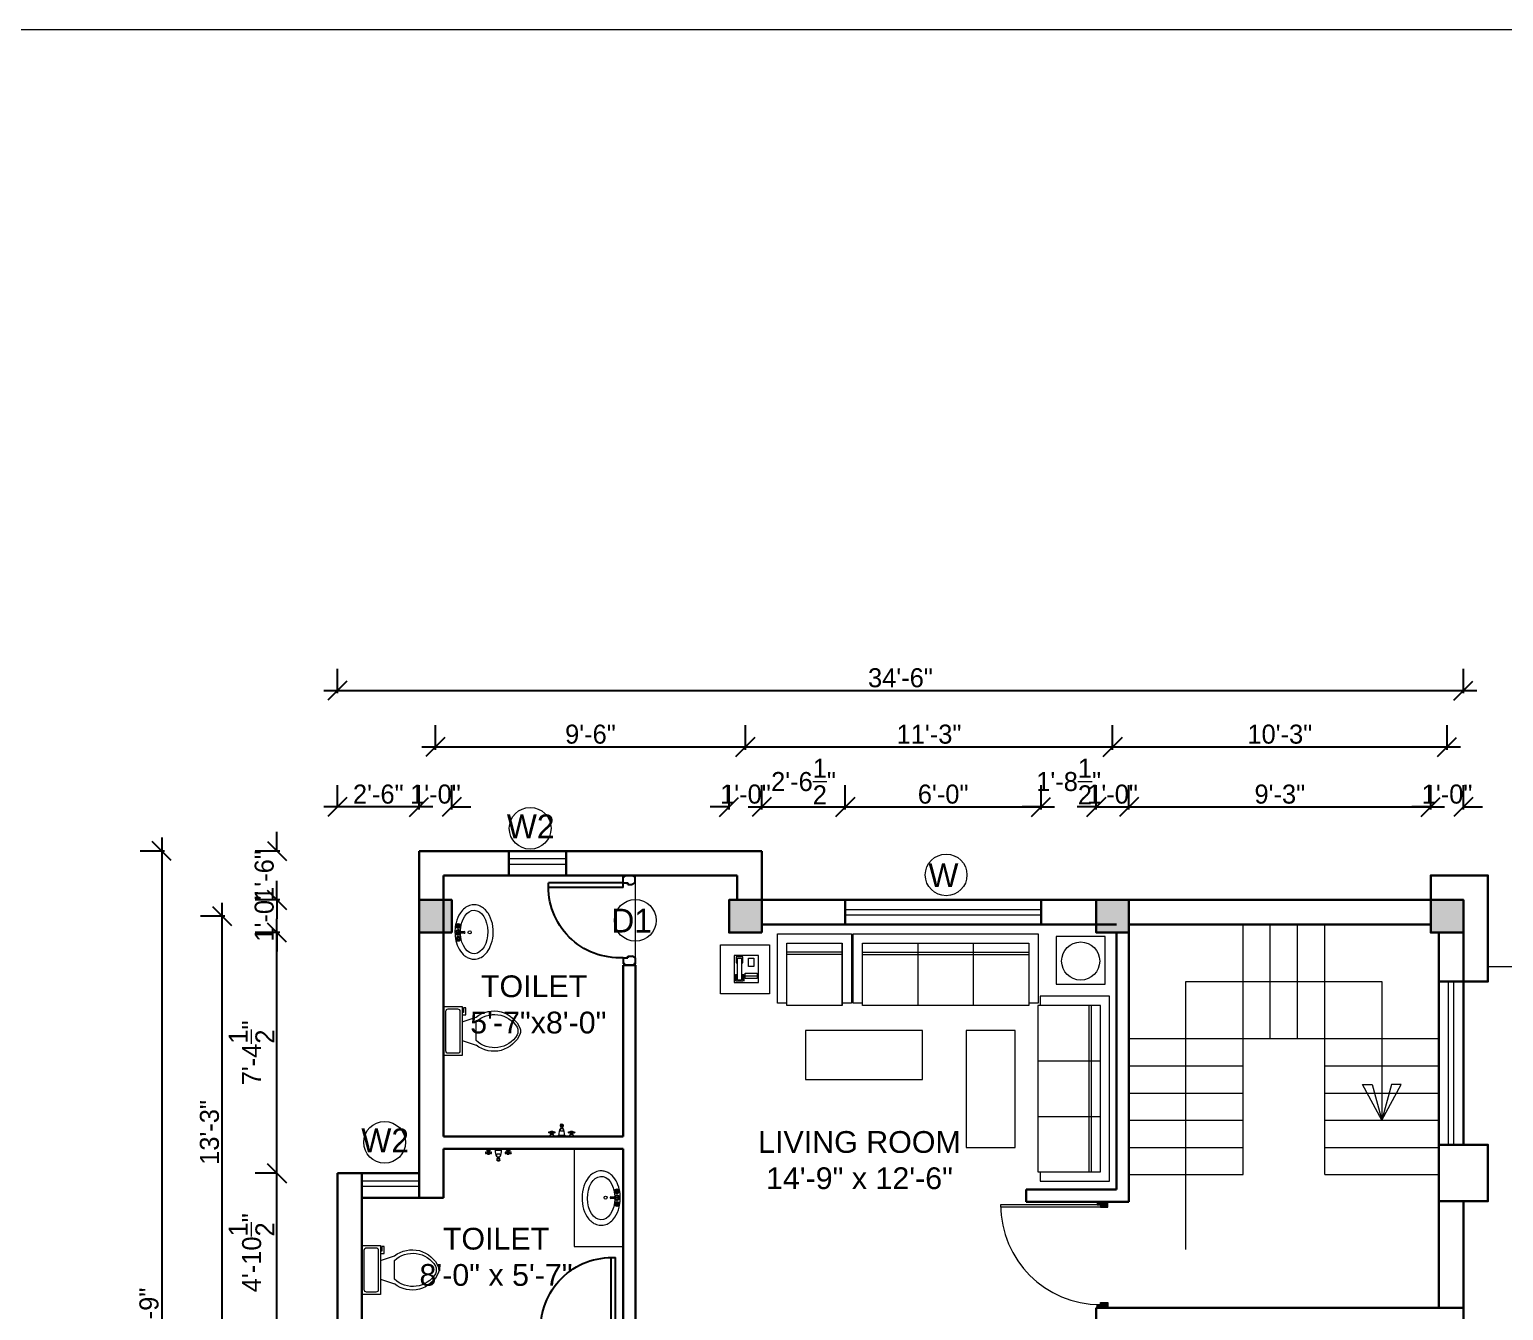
# Model space of a CAD drawing. Header units: inches. Extents: x 28835 to 36795, y -18828 to -9750.
# Drawn here: x 30570 to 31112, y -10222 to -9750 of the extents above; entities that cross this region are included whole.
import ezdxf

# ---------------------------------------------------------------- set-up
doc = ezdxf.new("R2010")
doc.units = ezdxf.units.IN
doc.header["$LTSCALE"] = 12
doc.header["$MEASUREMENT"] = 0
for name, color, linetype, lineweight in [('05. Dimension', 213, 'Continuous', 9), ('colum', 250, 'Continuous', 30), ('dimention', 5, 'Continuous', 9), ('ele final', 145, 'Continuous', 20), ('Elevation', 114, 'Continuous', 20), ('F-FURNITURE', 32, 'Continuous', 13), ('FIXTURES', 23, 'Continuous', 9), ('Ha2', 31, 'Continuous', 0), ('N_DOOR', 32, 'Continuous', 13), ('STAIRCASE', 6, 'Continuous', 9), ('Text', 7, 'Continuous', 5), ('Wall', 1, 'Continuous', 30), ('WIN', 140, 'Continuous', 15)]:
    doc.layers.add(name, color=color, linetype=linetype, lineweight=lineweight)
doc.layers.add('06. Text', color=114, linetype='Continuous')
doc.layers.add('door', color=8, linetype='Continuous')
doc.styles.add('Bijay', font='', dxfattribs={"height": 8})
doc.styles.add('KBS', font='GOTHIC.TTF')
doc.styles.add('Times', font='GOTHIC.TTF')
doc.styles.get('Bijay').set_extended_font_data('Serifa BT')
doc.dimstyles.new('D75', dxfattribs={"dimtxt": 7, "dimasz": 7, "dimexe": 8, "dimexo": 24, "dimgap": 1, "dimtad": 1, "dimdec": 1, "dimzin": 3, "dimdsep": 46, "dimlunit": 4, "dimtxsty": 'Times', "dimblk": 'OBLIQUE', "dimcen": 0, "dimdle": 5, "dimaunit": 1, "dimadec": 3, "dimazin": 0, "dimtfac": 1, "dimtdec": 1, "dimtix": 1, "dimtofl": 0, "dimtmove": 1, "dimatfit": 0, "dimldrblk": 'OBLIQUE', "dimfxl": 1, "dimfxlon": 1, "dimtolj": 1, "dimtzin": 0, "dimarcsym": 0})

# ---------------------------------------------------------------- blocks, each defined once
blk = doc.blocks.new('D1000')
at = {"linetype": 'Continuous'}
for points in [[(30, 50), (30, 20), (50, 20), (50, -50), (0, -50), (0, 50)], [(970, 50), (970, 20), (950, 20), (950, -50), (1000, -50), (1000, 50)]]:
    blk.add_hatch(color=256, dxfattribs=at).paths.add_polyline_path(points)
at = {"color": 0, "linetype": 'Continuous'}
for p, q in [((950, 20), (950, 960)), ((970, 50), (970, 960))]:
    blk.add_line(p, q, dxfattribs=at)
at = {"linetype": 'Continuous'}
for points in [[(30, 50), (30, 20), (50, 20), (50, -50), (0, -50), (0, 50)], [(970, 50), (970, 20), (950, 20), (950, -50), (1000, -50), (1000, 50)]]:
    blk.add_lwpolyline(points, close=True, dxfattribs=at)
blk.add_arc((970, 20), 940, 90, 180, dxfattribs=at)
blk = doc.blocks.new('door2.5')
at = {"layer": 'door'}
for p, q in [((0, 6), (0, 3)), ((0.5, 6), (0, 6)), ((0.5, 6), (0.5, 6.5)), ((2.5, 6.5), (0.5, 6.5)), ((2.5, 6.5), (2.5, 5)), ((4, 6.5), (2.5, 6.5)), ((2.5, 5), (3, 5)), ((3, 5), (2.5, 5)), ((3, 5), (3, 3.5)), ((27.5, 5), (27, 5)), ((27, 5), (27, 3.5)), ((27, 5), (27.5, 5)), ((27.5, 6.5), (27.5, 5)), ((27.5, 6.5), (29.5, 6.5)), ((29.5, 6), (29.5, 6.5)), ((29.5, 6), (30, 6)), ((30, 6), (30, 3)), ((0.5, 3), (0, 3)), ((0.5, 2.5), (0.5, 3)), ((2.5, 2.5), (0.5, 2.5)), ((2.5, 2.5), (3, 3.5)), ((27.5, 2.5), (27, 3.5)), ((27.5, 2.5), (29.5, 2.5)), ((29.5, 3), (30, 3)), ((29.5, 2.5), (29.5, 3))]:
    blk.add_line(p, q, dxfattribs=at)
for points in [[(2.5, 6.5), (2.5, 31.51)], [(4, 6.5), (4, 31.54)]]:
    blk.add_lwpolyline(points, dxfattribs=at)
blk.add_arc((3.79, 7.79), 23.75, 356.8785, 93.1057, dxfattribs=at)
blk = doc.blocks.new('Toilet - top')
for p, q in [((9.5, -6), (9.5, -2)), ((-10, -8.5), (-8, -8.5)), ((-10, -9.5), (-10, -8.5)), ((-7, -9.5), (-10, -9.5)), ((-8, -8.5), (-8, -8)), ((-7, -8), (-7, -9.5)), ((-4, -8), (-6, -14)), ((4, -8), (6, -14)), ((4, -14), (-4, -14))]:
    blk.add_line(p, q)
blk.add_lwpolyline([(10.5, -8), (10.5, 0), (-10.5, 0), (-10.5, -8)], close=True)
for points in [[(-9.5, -2), (-9.5, -6)], [(8.5, -1), (-8.5, -1)], [(-8.5, -7), (8.5, -7)]]:
    blk.add_lwpolyline(points)
for centre, radius, start, end in [((-8.62, -1.88), 0.884, 81.8699, 188.1301), ((-8.62, -6.12), 0.884, 171.8699, 278.1301), ((8.62, -1.88), 0.884, 351.8699, 98.1301), ((8.62, -6.12), 0.884, 261.8699, 8.1301), ((3.52, -21.58), 12.17, 141.46911, 247.97143), ((4.2, -21.82), 11.33, 136.36773, 238.94682), ((-3.52, -21.58), 12.17, 292.02843, 38.53071), ((-4.2, -21.82), 11.33, 301.05301, 43.63209), ((0, -27.88), 4, 245.73182, 294.26817), ((0, -29), 4, 254.86053, 285.13947)]:
    blk.add_arc(centre, radius, start, end)
blk = doc.blocks.new('BASIN')
at = {"layer": 'FIXTURES'}
for p, q in [((78065.66, 8819.14), (78065.49, 8819.14)), ((78065.66, 8818.98), (78065.49, 8818.98)), ((78065.89, 8819.37), (78065.89, 8819.55)), ((78066.05, 8819.37), (78066.05, 8819.55)), ((78066.28, 8819.14), (78066.46, 8819.14)), ((78066.28, 8818.98), (78066.46, 8818.98)), ((78068, 8819.62), (78068, 8821.27)), ((78068.64, 8821.27), (78068.64, 8819.62)), ((78070.36, 8819.14), (78070.18, 8819.14)), ((78070.36, 8818.98), (78070.18, 8818.98)), ((78070.59, 8819.37), (78070.59, 8819.55)), ((78070.75, 8819.37), (78070.75, 8819.55)), ((78070.98, 8819.14), (78071.16, 8819.14)), ((78070.98, 8818.98), (78071.16, 8818.98)), ((78065.9, 8818.75), (78065.9, 8818.57)), ((78066.05, 8818.75), (78066.05, 8818.57)), ((78070.59, 8818.75), (78070.59, 8818.57)), ((78070.76, 8818.75), (78070.76, 8818.57))]:
    blk.add_line(p, q, dxfattribs=at)
for centre, radius in [((78065.97, 8819.06), 0.891), ((78065.32, 8819.06), 0.181), ((78065.97, 8819.06), 0.324), ((78065.97, 8819.71), 0.181), ((78066.62, 8819.06), 0.181), ((78068.32, 8823.26), 0.561), ((78068.32, 8819.06), 0.324), ((78070.67, 8819.06), 0.891), ((78070.02, 8819.06), 0.181), ((78070.67, 8819.06), 0.324), ((78070.67, 8819.71), 0.181), ((78071.32, 8819.06), 0.181), ((78065.98, 8818.41), 0.181), ((78070.68, 8818.41), 0.181)]:
    blk.add_circle(centre, radius, dxfattribs=at)
for centre, radius, start, end in [((78065.97, 8819.06), 0.648, 105.2407, 164.2093), ((78065.97, 8819.06), 0.648, 16.4413, 74.0789), ((78068.32, 8819.06), 0.972, 109.6397, 70.3486), ((78068.32, 8819.06), 0.648, 120.2446, 59.6569), ((78068.32, 8821.27), 0.324, 0, 180), ((78070.67, 8819.06), 0.648, 105.9211, 163.5587), ((78070.67, 8819.06), 0.648, 15.7907, 74.7593), ((78065.97, 8819.06), 0.648, 196.2342, 253.9047), ((78065.97, 8819.06), 0.648, 286.12, 344.0884), ((78070.67, 8819.06), 0.648, 195.9116, 253.88), ((78070.67, 8819.06), 0.648, 286.0953, 343.7658)]:
    blk.add_arc(centre, radius, start, end, dxfattribs=at)
at = {"layer": 'FIXTURES', "extrusion": (0, 0, -1)}
blk.add_ellipse((78068.16, 8824.86), major_axis=(8, 0), ratio=0.629906, start_param=1.624049, end_param=7.762372, dxfattribs=at)
at = {"layer": 'FIXTURES'}
blk.add_open_spline([(78078.16, 8824.86), (78078.16, 8824.37), (78078.09, 8823.87), (78077.81, 8822.92), (78077.61, 8822.47), (78077.1, 8821.62), (78076.79, 8821.23), (78075.71, 8820.11), (78074.81, 8819.49), (78072.79, 8818.54), (78071.68, 8818.21), (78068.63, 8817.71), (78066.63, 8817.77), (78063.45, 8818.55), (78062.19, 8819.08), (78060.45, 8820.28), (78059.86, 8820.82), (78058.97, 8821.97), (78058.65, 8822.55), (78058.23, 8823.81), (78058.13, 8824.48), (78058.2, 8825.8), (78058.37, 8826.46), (78058.91, 8827.66), (78059.28, 8828.22), (78060.18, 8829.2), (78060.69, 8829.63), (78062.38, 8830.75), (78063.69, 8831.27), (78066.49, 8831.88), (78067.98, 8831.98), (78070.88, 8831.72), (78072.29, 8831.38), (78074.54, 8830.39), (78075.44, 8829.82), (78076.7, 8828.63), (78077.15, 8828.07), (78077.83, 8826.81), (78078.05, 8826.12), (78078.15, 8825.23), (78078.16, 8825.05), (78078.16, 8824.86)], degree=3, knots=[0, 0, 0, 0, 0.181364, 0.181364, 0.362729, 0.362729, 0.544093, 0.544093, 0.928824, 0.928824, 1.313556, 1.313556, 1.94034, 1.94034, 2.400556, 2.400556, 2.689721, 2.689721, 2.932428, 2.932428, 3.175135, 3.175135, 3.417842, 3.417842, 3.66055, 3.66055, 3.903257, 3.903257, 4.376682, 4.376682, 4.850108, 4.850108, 5.323534, 5.323534, 5.693577, 5.693577, 5.95511, 5.95511, 6.216644, 6.216644, 6.283185, 6.283185, 6.283185, 6.283185], dxfattribs=at)
blk = doc.blocks.new('Faucet - Bathroom front')
for p, q in [((-5, 0), (-2.25, 0)), ((-4.5087, 0.25), (-2.7408, 0.25)), ((-4, 1.625), (-4.25, 1.625)), ((-4, 1.375), (-4.25, 1.375)), ((-3.1442, 0.75), (-4.0979, 0.75)), ((-3.25, 1.625), (-3, 1.625)), ((-3.25, 1.375), (-3, 1.375)), ((-1.5, 0), (1.5, 0)), ((-1, 0.5), (1, 0.5)), ((-0.5, 4.25), (0.5, 4.25)), ((0.5, 3.75), (-0.5, 3.75)), ((-0.5, 3), (0.5, 3)), ((0.5, 2), (-0.5, 2)), ((-0.25, 3), (-0.25, 3.5)), ((0.25, 3.5), (0.25, 3)), ((2.25, 0), (5, 0)), ((2.7413, 0.25), (4.5092, 0.25)), ((3.25, 1.625), (3, 1.625)), ((3.25, 1.375), (3, 1.375)), ((4.1058, 0.75), (3.1521, 0.75)), ((4, 1.625), (4.25, 1.625)), ((4, 1.375), (4.25, 1.375))]:
    blk.add_line(p, q)
for points in [[(-4, 1), (-4, 2), (-3.25, 2), (-3.25, 1)], [(3.25, 1), (3.25, 2), (4, 2), (4, 1)]]:
    blk.add_lwpolyline(points, close=True)
for points in [[(-0.5, 3.75), (-0.5, 4.25)], [(-0.25, 4.5), (0.25, 4.5)], [(0.25, 3.5), (-0.25, 3.5)], [(0.5, 4.25), (0.5, 3.75)]]:
    blk.add_lwpolyline(points)
for centre in [(-4.5, 1.5), (-3.625, 1.5), (-2.75, 1.5), (2.75, 1.5), (3.625, 1.5), (4.5, 1.5)]:
    blk.add_circle(centre, 0.2795)
for centre, radius, start, end in [((-5.375, 1.375), 1.4252, 285.2551, 344.7449), ((-1.875, 1.375), 1.4252, 195.2551, 254.7449), ((-0.7962, -0.2038), 0.7327, 106.1502, 163.8498), ((3, 1), 4.0311, 150.2551, 187.125), ((0.6413, 2.5), 1.246, 156.3417, 203.6583), ((-0.2575, 4.2575), 0.2426, 88.22243, 181.7776), ((-0.2575, 3.7425), 0.2426, 178.2224, 271.7776), ((0.2575, 4.2575), 0.2426, 358.2224, 91.77757), ((0.2575, 3.7425), 0.2426, 268.2224, 1.777565), ((-3, 1), 4.0311, 352.875, 29.74488), ((-0.6413, 2.5), 1.246, 336.3417, 23.65835), ((0.7962, -0.2038), 0.7327, 16.1502, 73.84979), ((1.875, 1.375), 1.4252, 285.2551, 344.7449), ((5.375, 1.375), 1.4252, 195.2551, 254.7449)]:
    blk.add_arc(centre, radius, start, end)
blk = doc.blocks.new('I_FURN_SOFA_LONG_P')
at = {"color": 0, "linetype": 'ByBlock'}
for p, q in [((40, 0), (-40, 0)), ((-40, 0), (-40, -30)), ((-36, -4), (-36, -31)), ((36, -4), (-36, -4)), ((-12, -31), (-12, -4)), ((12, -31), (12, -4)), ((36, -31), (36, -4)), ((40, -30), (40, 0)), ((-36, -8), (36, -8)), ((-36, -9), (36, -9)), ((-40, -30), (-36, -30)), ((-36, -31), (36, -31)), ((36, -30), (40, -30))]:
    blk.add_line(p, q, dxfattribs=at)
blk = doc.blocks.new('A$C6D314110')
at = {"color": 0, "linetype": 'ByBlock'}
for p, q in [((-23.8, 0.85), (-23.8, 26.35)), ((-23.8, 26.35), (3.4, 26.35)), ((-20.4, 22.95), (0, 22.95)), ((-20.4, 0), (-20.4, 22.95)), ((0, 0), (0, 22.95)), ((0, 22.95), (0, 0)), ((3.4, 26.35), (3.4, 0.85)), ((0, 19.55), (-20.4, 19.55)), ((0, 18.7), (-20.4, 18.7)), ((-20.4, 0.85), (-23.8, 0.85)), ((0, 0), (-20.4, 0)), ((3.4, 0.85), (0, 0.85))]:
    blk.add_line(p, q, dxfattribs=at)
blk = doc.blocks.new('t1')
at = {"layer": 'F-FURNITURE', "ltscale": 0.3}
for p, q in [((167725.04, -53224.27), (167734.04, -53224.27)), ((167725.04, -53234.27), (167725.04, -53224.27)), ((167728.79, -53225.27), (167726.79, -53225.27)), ((167726.79, -53225.27), (167726.79, -53228.27)), ((167728.79, -53228.27), (167728.79, -53225.27)), ((167730.79, -53224.77), (167733.29, -53224.77)), ((167730.79, -53227.02), (167730.79, -53224.77)), ((167731.29, -53227.02), (167730.79, -53227.02)), ((167732.79, -53225.27), (167731.29, -53225.27)), ((167731.29, -53225.27), (167731.29, -53233.27)), ((167732.79, -53233.27), (167732.79, -53225.27)), ((167733.29, -53227.02), (167732.79, -53227.02)), ((167733.29, -53224.77), (167733.29, -53227.02)), ((167734.04, -53224.27), (167734.04, -53234.27)), ((167730.04, -53230.77), (167725.54, -53230.77)), ((167725.54, -53230.77), (167725.54, -53232.77)), ((167730.04, -53231.77), (167725.54, -53231.77)), ((167725.54, -53232.77), (167730.04, -53232.77)), ((167726.79, -53228.27), (167728.79, -53228.27)), ((167730.04, -53232.77), (167730.04, -53230.77)), ((167730.54, -53231.27), (167730.54, -53233.77)), ((167731.29, -53231.27), (167730.54, -53231.27)), ((167730.79, -53231.52), (167730.79, -53233.77)), ((167731.29, -53231.52), (167730.79, -53231.52)), ((167732.79, -53233.27), (167731.29, -53233.27)), ((167733.54, -53231.27), (167732.79, -53231.27)), ((167733.29, -53231.52), (167732.79, -53231.52)), ((167733.29, -53233.77), (167733.29, -53231.52)), ((167733.54, -53233.77), (167733.54, -53231.27)), ((167734.04, -53234.27), (167725.04, -53234.27)), ((167730.79, -53233.77), (167733.29, -53233.77))]:
    blk.add_line(p, q, dxfattribs=at)
blk.add_lwpolyline([(167739.01, -53220.34), (167721.01, -53220.34), (167721.01, -53238.34), (167739.01, -53238.34)], close=True, dxfattribs=at)
blk = doc.blocks.new('_Oblique')
at = {"color": 0, "linetype": 'ByBlock', "lineweight": -2}
blk.add_line((-0.5, -0.5), (0.5, 0.5), dxfattribs=at)
blk = doc.blocks.new('*D172')
at = {"layer": 'Defpoints', "color": 0, "ltscale": 12, "transparency": 16777216}
for p in [(30725.36, -10036.38), (30713.36, -10070.6), (30725.36, -10070.6)]:
    blk.add_point(p, dxfattribs=at)
at = {"layer": 'dimention', "color": 0, "lineweight": -2, "ltscale": 12, "transparency": 16777216}
for p, q in [((30713.36, -10037.38), (30713.36, -10028.38)), ((30725.36, -10037.38), (30725.36, -10028.38)), ((30713.36, -10036.38), (30706.36, -10036.38)), ((30725.36, -10036.38), (30732.36, -10036.38))]:
    blk.add_line(p, q, dxfattribs=at)
at = {"layer": 'dimention', "color": 0, "lineweight": -2, "ltscale": 12, "transparency": 16777216, "xscale": 7, "yscale": 7, "zscale": 7}
blk.add_blockref('_Oblique', (30713.36, -10036.38), dxfattribs=at)
at = {"layer": 'dimention', "color": 0, "lineweight": -2, "ltscale": 12, "transparency": 16777216, "xscale": 7, "yscale": 7, "zscale": 7, "rotation": 180}
blk.add_blockref('_Oblique', (30725.36, -10036.38), dxfattribs=at)
at = {"layer": 'dimention', "color": 0, "ltscale": 12, "transparency": 16777216, "insert": (30719.36, -10031.71), "char_height": 7, "attachment_point": 5, "style": 'Times'}
blk.add_mtext('\\A1;1\'-0"', dxfattribs=at)
blk = doc.blocks.new('*D173')
at = {"layer": 'Defpoints', "color": 0, "ltscale": 12, "transparency": 16777216}
for p in [(30839.36, -10036.38), (30827.36, -10070.6), (30839.36, -10070.6)]:
    blk.add_point(p, dxfattribs=at)
at = {"layer": 'dimention', "color": 0, "lineweight": -2, "ltscale": 12, "transparency": 16777216}
for p, q in [((30827.36, -10037.38), (30827.36, -10028.38)), ((30839.36, -10037.38), (30839.36, -10028.38)), ((30827.36, -10036.38), (30820.36, -10036.38)), ((30839.36, -10036.38), (30846.36, -10036.38))]:
    blk.add_line(p, q, dxfattribs=at)
at = {"layer": 'dimention', "color": 0, "lineweight": -2, "ltscale": 12, "transparency": 16777216, "xscale": 7, "yscale": 7, "zscale": 7}
blk.add_blockref('_Oblique', (30827.36, -10036.38), dxfattribs=at)
at = {"layer": 'dimention', "color": 0, "lineweight": -2, "ltscale": 12, "transparency": 16777216, "xscale": 7, "yscale": 7, "zscale": 7, "rotation": 180}
blk.add_blockref('_Oblique', (30839.36, -10036.38), dxfattribs=at)
at = {"layer": 'dimention', "color": 0, "ltscale": 12, "transparency": 16777216, "insert": (30833.36, -10031.71), "char_height": 7, "attachment_point": 5, "style": 'Times'}
blk.add_mtext('\\A1;1\'-0"', dxfattribs=at)
blk = doc.blocks.new('*D174')
at = {"layer": 'Defpoints', "color": 0, "ltscale": 12, "transparency": 16777216}
for p in [(30870.06, -10036.38), (30839.36, -10070.6), (30870.06, -10070.6)]:
    blk.add_point(p, dxfattribs=at)
at = {"layer": 'dimention', "color": 0, "lineweight": -2, "ltscale": 12, "transparency": 16777216}
for p, q in [((30839.36, -10037.38), (30839.36, -10028.38)), ((30870.06, -10037.38), (30870.06, -10028.38)), ((30834.36, -10036.38), (30875.06, -10036.38))]:
    blk.add_line(p, q, dxfattribs=at)
at = {"layer": 'dimention', "color": 0, "lineweight": -2, "ltscale": 12, "transparency": 16777216, "xscale": 7, "yscale": 7, "zscale": 7, "rotation": 180}
blk.add_blockref('_Oblique', (30839.36, -10036.38), dxfattribs=at)
at = {"layer": 'dimention', "color": 0, "lineweight": -2, "ltscale": 12, "transparency": 16777216, "xscale": 7, "yscale": 7, "zscale": 7}
blk.add_blockref('_Oblique', (30870.06, -10036.38), dxfattribs=at)
at = {"layer": 'dimention', "color": 0, "ltscale": 12, "transparency": 16777216, "insert": (30854.71, -10027.04), "char_height": 7, "attachment_point": 5, "style": 'Times'}
blk.add_mtext('\\A1;2\'-6{\\H1x;\\S1/2;}"', dxfattribs=at)
blk = doc.blocks.new('*D175')
at = {"layer": 'Defpoints', "color": 0, "ltscale": 12, "transparency": 16777216}
for p in [(30942.06, -10036.38), (30870.06, -10070.6), (30942.06, -10070.6)]:
    blk.add_point(p, dxfattribs=at)
at = {"layer": 'dimention', "color": 0, "lineweight": -2, "ltscale": 12, "transparency": 16777216}
for p, q in [((30870.06, -10037.38), (30870.06, -10028.38)), ((30942.06, -10037.38), (30942.06, -10028.38)), ((30865.06, -10036.38), (30947.06, -10036.38))]:
    blk.add_line(p, q, dxfattribs=at)
at = {"layer": 'dimention', "color": 0, "lineweight": -2, "ltscale": 12, "transparency": 16777216, "xscale": 7, "yscale": 7, "zscale": 7, "rotation": 180}
blk.add_blockref('_Oblique', (30870.06, -10036.38), dxfattribs=at)
at = {"layer": 'dimention', "color": 0, "lineweight": -2, "ltscale": 12, "transparency": 16777216, "xscale": 7, "yscale": 7, "zscale": 7}
blk.add_blockref('_Oblique', (30942.06, -10036.38), dxfattribs=at)
at = {"layer": 'dimention', "color": 0, "ltscale": 12, "transparency": 16777216, "insert": (30906.06, -10031.71), "char_height": 7, "attachment_point": 5, "style": 'Times'}
blk.add_mtext('\\A1;6\'-0"', dxfattribs=at)
blk = doc.blocks.new('*D176')
at = {"layer": 'Defpoints', "color": 0, "ltscale": 12, "transparency": 16777216}
for p in [(30962.36, -10036.38), (30942.06, -10070.6), (30962.36, -10070.6)]:
    blk.add_point(p, dxfattribs=at)
at = {"layer": 'dimention', "color": 0, "lineweight": -2, "ltscale": 12, "transparency": 16777216}
for p, q in [((30942.06, -10037.38), (30942.06, -10028.38)), ((30962.36, -10037.38), (30962.36, -10028.38)), ((30942.06, -10036.38), (30935.06, -10036.38)), ((30962.36, -10036.38), (30969.36, -10036.38))]:
    blk.add_line(p, q, dxfattribs=at)
at = {"layer": 'dimention', "color": 0, "lineweight": -2, "ltscale": 12, "transparency": 16777216, "xscale": 7, "yscale": 7, "zscale": 7}
blk.add_blockref('_Oblique', (30942.06, -10036.38), dxfattribs=at)
at = {"layer": 'dimention', "color": 0, "lineweight": -2, "ltscale": 12, "transparency": 16777216, "xscale": 7, "yscale": 7, "zscale": 7, "rotation": 180}
blk.add_blockref('_Oblique', (30962.36, -10036.38), dxfattribs=at)
at = {"layer": 'dimention', "color": 0, "ltscale": 12, "transparency": 16777216, "insert": (30952.21, -10027.04), "char_height": 7, "attachment_point": 5, "style": 'Times'}
blk.add_mtext('\\A1;1\'-8{\\H1x;\\S1/2;}"', dxfattribs=at)
blk = doc.blocks.new('*D169')
at = {"layer": 'Defpoints', "color": 0, "ltscale": 12, "transparency": 16777216}
for p in [(30974.36, -10036.38), (30962.36, -10070.6), (30974.36, -10066.66)]:
    blk.add_point(p, dxfattribs=at)
at = {"layer": 'dimention', "color": 0, "lineweight": -2, "ltscale": 12, "transparency": 16777216}
for p, q in [((30962.36, -10037.38), (30962.36, -10028.38)), ((30974.36, -10037.38), (30974.36, -10028.38)), ((30962.36, -10036.38), (30955.36, -10036.38)), ((30974.36, -10036.38), (30981.36, -10036.38))]:
    blk.add_line(p, q, dxfattribs=at)
at = {"layer": 'dimention', "color": 0, "lineweight": -2, "ltscale": 12, "transparency": 16777216, "xscale": 7, "yscale": 7, "zscale": 7}
blk.add_blockref('_Oblique', (30962.36, -10036.38), dxfattribs=at)
at = {"layer": 'dimention', "color": 0, "lineweight": -2, "ltscale": 12, "transparency": 16777216, "xscale": 7, "yscale": 7, "zscale": 7, "rotation": 180}
blk.add_blockref('_Oblique', (30974.36, -10036.38), dxfattribs=at)
at = {"layer": 'dimention', "color": 0, "ltscale": 12, "transparency": 16777216, "insert": (30968.36, -10031.71), "char_height": 7, "attachment_point": 5, "style": 'Times'}
blk.add_mtext('\\A1;1\'-0"', dxfattribs=at)
blk = doc.blocks.new('*D170')
at = {"layer": 'Defpoints', "color": 0, "ltscale": 12, "transparency": 16777216}
for p in [(31085.36, -10036.38), (30974.36, -10070.6), (31085.36, -10070.6)]:
    blk.add_point(p, dxfattribs=at)
at = {"layer": 'dimention', "color": 0, "lineweight": -2, "ltscale": 12, "transparency": 16777216}
for p, q in [((30974.36, -10037.38), (30974.36, -10028.38)), ((31085.36, -10037.38), (31085.36, -10028.38)), ((30969.36, -10036.38), (31090.36, -10036.38))]:
    blk.add_line(p, q, dxfattribs=at)
at = {"layer": 'dimention', "color": 0, "lineweight": -2, "ltscale": 12, "transparency": 16777216, "xscale": 7, "yscale": 7, "zscale": 7, "rotation": 180}
blk.add_blockref('_Oblique', (30974.36, -10036.38), dxfattribs=at)
at = {"layer": 'dimention', "color": 0, "lineweight": -2, "ltscale": 12, "transparency": 16777216, "xscale": 7, "yscale": 7, "zscale": 7}
blk.add_blockref('_Oblique', (31085.36, -10036.38), dxfattribs=at)
at = {"layer": 'dimention', "color": 0, "ltscale": 12, "transparency": 16777216, "insert": (31029.86, -10031.71), "char_height": 7, "attachment_point": 5, "style": 'Times'}
blk.add_mtext('\\A1;9\'-3"', dxfattribs=at)
blk = doc.blocks.new('*D171')
at = {"layer": 'Defpoints', "color": 0, "ltscale": 12, "transparency": 16777216}
for p in [(31097.36, -10036.38), (31085.36, -10070.6), (31097.36, -10070.6)]:
    blk.add_point(p, dxfattribs=at)
at = {"layer": 'dimention', "color": 0, "lineweight": -2, "ltscale": 12, "transparency": 16777216}
for p, q in [((31085.36, -10037.38), (31085.36, -10028.38)), ((31097.36, -10037.38), (31097.36, -10028.38)), ((31085.36, -10036.38), (31078.36, -10036.38)), ((31097.36, -10036.38), (31104.36, -10036.38))]:
    blk.add_line(p, q, dxfattribs=at)
at = {"layer": 'dimention', "color": 0, "lineweight": -2, "ltscale": 12, "transparency": 16777216, "xscale": 7, "yscale": 7, "zscale": 7}
blk.add_blockref('_Oblique', (31085.36, -10036.38), dxfattribs=at)
at = {"layer": 'dimention', "color": 0, "lineweight": -2, "ltscale": 12, "transparency": 16777216, "xscale": 7, "yscale": 7, "zscale": 7, "rotation": 180}
blk.add_blockref('_Oblique', (31097.36, -10036.38), dxfattribs=at)
at = {"layer": 'dimention', "color": 0, "ltscale": 12, "transparency": 16777216, "insert": (31091.36, -10031.71), "char_height": 7, "attachment_point": 5, "style": 'Times'}
blk.add_mtext('\\A1;1\'-0"', dxfattribs=at)
blk = doc.blocks.new('*D177')
at = {"layer": 'Defpoints', "color": 0, "ltscale": 12, "transparency": 16777216}
for p in [(30683.34, -10036.38), (30683.34, -10052.6), (30713.36, -10052.6)]:
    blk.add_point(p, dxfattribs=at)
at = {"layer": 'dimention', "color": 0, "lineweight": -2, "ltscale": 12, "transparency": 16777216}
for p, q in [((30683.34, -10036.38), (30683.34, -10028.38)), ((30713.36, -10036.38), (30713.36, -10028.38)), ((30718.36, -10036.38), (30678.34, -10036.38))]:
    blk.add_line(p, q, dxfattribs=at)
at = {"layer": 'dimention', "color": 0, "lineweight": -2, "ltscale": 12, "transparency": 16777216, "xscale": 7, "yscale": 7, "zscale": 7, "rotation": 180}
blk.add_blockref('_Oblique', (30683.34, -10036.38), dxfattribs=at)
at = {"layer": 'dimention', "color": 0, "lineweight": -2, "ltscale": 12, "transparency": 16777216, "xscale": 7, "yscale": 7, "zscale": 7}
blk.add_blockref('_Oblique', (30713.36, -10036.38), dxfattribs=at)
at = {"layer": 'dimention', "color": 0, "ltscale": 12, "transparency": 16777216, "insert": (30698.35, -10031.71), "char_height": 7, "attachment_point": 5, "style": 'Times'}
blk.add_mtext('\\A1;2\'-6"', dxfattribs=at)
blk = doc.blocks.new('*D178')
at = {"layer": 'Defpoints', "color": 0, "ltscale": 12, "transparency": 16777216}
for p in [(30833.36, -10014.34), (30719.36, -10070.6), (30833.36, -10070.6)]:
    blk.add_point(p, dxfattribs=at)
at = {"layer": 'dimention', "color": 0, "lineweight": -2, "ltscale": 12, "transparency": 16777216}
for p, q in [((30719.36, -10015.34), (30719.36, -10006.34)), ((30833.36, -10015.34), (30833.36, -10006.34)), ((30714.36, -10014.34), (30838.36, -10014.34))]:
    blk.add_line(p, q, dxfattribs=at)
at = {"layer": 'dimention', "color": 0, "lineweight": -2, "ltscale": 12, "transparency": 16777216, "xscale": 7, "yscale": 7, "zscale": 7, "rotation": 180}
blk.add_blockref('_Oblique', (30719.36, -10014.34), dxfattribs=at)
at = {"layer": 'dimention', "color": 0, "lineweight": -2, "ltscale": 12, "transparency": 16777216, "xscale": 7, "yscale": 7, "zscale": 7}
blk.add_blockref('_Oblique', (30833.36, -10014.34), dxfattribs=at)
at = {"layer": 'dimention', "color": 0, "ltscale": 12, "transparency": 16777216, "insert": (30776.36, -10009.66), "char_height": 7, "attachment_point": 5, "style": 'Times'}
blk.add_mtext('\\A1;9\'-6"', dxfattribs=at)
blk = doc.blocks.new('*D179')
at = {"layer": 'Defpoints', "color": 0, "ltscale": 12, "transparency": 16777216}
for p in [(30968.36, -10014.34), (30833.36, -10070.6), (30968.36, -10070.6)]:
    blk.add_point(p, dxfattribs=at)
at = {"layer": 'dimention', "color": 0, "lineweight": -2, "ltscale": 12, "transparency": 16777216}
for p, q in [((30833.36, -10015.34), (30833.36, -10006.34)), ((30968.36, -10015.34), (30968.36, -10006.34)), ((30828.36, -10014.34), (30973.36, -10014.34))]:
    blk.add_line(p, q, dxfattribs=at)
at = {"layer": 'dimention', "color": 0, "lineweight": -2, "ltscale": 12, "transparency": 16777216, "xscale": 7, "yscale": 7, "zscale": 7, "rotation": 180}
blk.add_blockref('_Oblique', (30833.36, -10014.34), dxfattribs=at)
at = {"layer": 'dimention', "color": 0, "lineweight": -2, "ltscale": 12, "transparency": 16777216, "xscale": 7, "yscale": 7, "zscale": 7}
blk.add_blockref('_Oblique', (30968.36, -10014.34), dxfattribs=at)
at = {"layer": 'dimention', "color": 0, "ltscale": 12, "transparency": 16777216, "insert": (30900.86, -10009.66), "char_height": 7, "attachment_point": 5, "style": 'Times'}
blk.add_mtext('\\A1;11\'-3"', dxfattribs=at)
blk = doc.blocks.new('*D180')
at = {"layer": 'Defpoints', "color": 0, "ltscale": 12, "transparency": 16777216}
for p in [(31091.36, -10014.34), (30968.36, -10070.6), (31091.36, -10070.6)]:
    blk.add_point(p, dxfattribs=at)
at = {"layer": 'dimention', "color": 0, "lineweight": -2, "ltscale": 12, "transparency": 16777216}
for p, q in [((30968.36, -10015.34), (30968.36, -10006.34)), ((31091.36, -10015.34), (31091.36, -10006.34)), ((30963.36, -10014.34), (31096.36, -10014.34))]:
    blk.add_line(p, q, dxfattribs=at)
at = {"layer": 'dimention', "color": 0, "lineweight": -2, "ltscale": 12, "transparency": 16777216, "xscale": 7, "yscale": 7, "zscale": 7, "rotation": 180}
blk.add_blockref('_Oblique', (30968.36, -10014.34), dxfattribs=at)
at = {"layer": 'dimention', "color": 0, "lineweight": -2, "ltscale": 12, "transparency": 16777216, "xscale": 7, "yscale": 7, "zscale": 7}
blk.add_blockref('_Oblique', (31091.36, -10014.34), dxfattribs=at)
at = {"layer": 'dimention', "color": 0, "ltscale": 12, "transparency": 16777216, "insert": (31029.86, -10009.66), "char_height": 7, "attachment_point": 5, "style": 'Times'}
blk.add_mtext('\\A1;10\'-3"', dxfattribs=at)
blk = doc.blocks.new('*D167')
at = {"layer": 'Defpoints', "color": 0, "ltscale": 12, "transparency": 16777216}
for p in [(31097.36, -9993.6), (30683.34, -10036.38), (31097.36, -10036.38)]:
    blk.add_point(p, dxfattribs=at)
at = {"layer": 'dimention', "color": 0, "lineweight": -2, "ltscale": 12, "transparency": 16777216}
for p, q in [((30683.34, -9994.6), (30683.34, -9985.6)), ((31097.36, -9994.6), (31097.36, -9985.6)), ((30678.34, -9993.6), (31102.36, -9993.6))]:
    blk.add_line(p, q, dxfattribs=at)
at = {"layer": 'dimention', "color": 0, "lineweight": -2, "ltscale": 12, "transparency": 16777216, "xscale": 7, "yscale": 7, "zscale": 7, "rotation": 180}
blk.add_blockref('_Oblique', (30683.34, -9993.6), dxfattribs=at)
at = {"layer": 'dimention', "color": 0, "lineweight": -2, "ltscale": 12, "transparency": 16777216, "xscale": 7, "yscale": 7, "zscale": 7}
blk.add_blockref('_Oblique', (31097.36, -9993.6), dxfattribs=at)
at = {"layer": 'dimention', "color": 0, "ltscale": 12, "transparency": 16777216, "insert": (30890.35, -9988.92), "char_height": 7, "attachment_point": 5, "style": 'Times'}
blk.add_mtext('\\A1;34\'-6"', dxfattribs=at)
blk = doc.blocks.new('*D184')
at = {"layer": 'Defpoints', "color": 0, "ltscale": 12, "transparency": 16777216}
for p in [(30661.1, -10171.1), (30683.34, -10171.1), (30713.36, -10229.6)]:
    blk.add_point(p, dxfattribs=at)
at = {"layer": 'dimention', "color": 0, "lineweight": -2, "ltscale": 12, "transparency": 16777216}
for p, q in [((30661.1, -10234.6), (30661.1, -10166.1)), ((30661.1, -10171.1), (30653.1, -10171.1)), ((30662.1, -10229.6), (30653.1, -10229.6))]:
    blk.add_line(p, q, dxfattribs=at)
at = {"layer": 'dimention', "color": 0, "lineweight": -2, "ltscale": 12, "transparency": 16777216, "xscale": 7, "yscale": 7, "zscale": 7}
for p, rotation in [((30661.1, -10171.1), 90), ((30661.1, -10229.6), 270)]:
    blk.add_blockref('_Oblique', p, dxfattribs=dict(at, rotation=rotation))
at = {"layer": 'dimention', "color": 0, "ltscale": 12, "transparency": 16777216, "insert": (30651.76, -10200.35), "char_height": 7, "attachment_point": 5, "rotation": 90, "style": 'Times'}
blk.add_mtext('\\A1;4\'-10{\\H1x;\\S1/2;}"', dxfattribs=at)
blk = doc.blocks.new('*D185')
at = {"layer": 'Defpoints', "color": 0, "ltscale": 12, "transparency": 16777216}
for p in [(30661.1, -10082.6), (30713.36, -10082.6), (30683.34, -10171.1)]:
    blk.add_point(p, dxfattribs=at)
at = {"layer": 'dimention', "color": 0, "lineweight": -2, "ltscale": 12, "transparency": 16777216}
for p, q in [((30661.1, -10176.1), (30661.1, -10077.6)), ((30662.1, -10082.6), (30653.1, -10082.6)), ((30661.1, -10171.1), (30653.1, -10171.1))]:
    blk.add_line(p, q, dxfattribs=at)
at = {"layer": 'dimention', "color": 0, "lineweight": -2, "ltscale": 12, "transparency": 16777216, "xscale": 7, "yscale": 7, "zscale": 7}
for p, rotation in [((30661.1, -10082.6), 90), ((30661.1, -10171.1), 270)]:
    blk.add_blockref('_Oblique', p, dxfattribs=dict(at, rotation=rotation))
at = {"layer": 'dimention', "color": 0, "ltscale": 12, "transparency": 16777216, "insert": (30651.76, -10126.85), "char_height": 7, "attachment_point": 5, "rotation": 90, "style": 'Times'}
blk.add_mtext('\\A1;7\'-4{\\H1x;\\S1/2;}"', dxfattribs=at)
blk = doc.blocks.new('*D186')
at = {"layer": 'Defpoints', "color": 0, "ltscale": 12, "transparency": 16777216}
for p in [(30661.1, -10070.6), (30713.36, -10070.6), (30713.36, -10082.6)]:
    blk.add_point(p, dxfattribs=at)
at = {"layer": 'dimention', "color": 0, "lineweight": -2, "ltscale": 12, "transparency": 16777216}
for p, q in [((30661.1, -10070.6), (30661.1, -10063.6)), ((30662.1, -10070.6), (30653.1, -10070.6)), ((30662.1, -10082.6), (30653.1, -10082.6)), ((30661.1, -10082.6), (30661.1, -10089.6))]:
    blk.add_line(p, q, dxfattribs=at)
at = {"layer": 'dimention', "color": 0, "lineweight": -2, "ltscale": 12, "transparency": 16777216, "xscale": 7, "yscale": 7, "zscale": 7}
for p, rotation in [((30661.1, -10070.6), 270), ((30661.1, -10082.6), 90)]:
    blk.add_blockref('_Oblique', p, dxfattribs=dict(at, rotation=rotation))
at = {"layer": 'dimention', "color": 0, "ltscale": 12, "transparency": 16777216, "insert": (30656.43, -10076.6), "char_height": 7, "attachment_point": 5, "rotation": 90, "style": 'Times'}
blk.add_mtext('\\A1;1\'-0"', dxfattribs=at)
blk = doc.blocks.new('*D168')
at = {"layer": 'Defpoints', "color": 0, "ltscale": 12, "transparency": 16777216}
for p in [(30661.1, -10052.6), (30713.36, -10052.6), (30713.36, -10070.6)]:
    blk.add_point(p, dxfattribs=at)
at = {"layer": 'dimention', "color": 0, "lineweight": -2, "ltscale": 12, "transparency": 16777216}
for p, q in [((30661.1, -10052.6), (30661.1, -10045.6)), ((30662.1, -10052.6), (30653.1, -10052.6)), ((30662.1, -10070.6), (30653.1, -10070.6)), ((30661.1, -10070.6), (30661.1, -10077.6))]:
    blk.add_line(p, q, dxfattribs=at)
at = {"layer": 'dimention', "color": 0, "lineweight": -2, "ltscale": 12, "transparency": 16777216, "xscale": 7, "yscale": 7, "zscale": 7}
for p, rotation in [((30661.1, -10052.6), 270), ((30661.1, -10070.6), 90)]:
    blk.add_blockref('_Oblique', p, dxfattribs=dict(at, rotation=rotation))
at = {"layer": 'dimention', "color": 0, "ltscale": 12, "transparency": 16777216, "insert": (30656.43, -10061.6), "char_height": 7, "attachment_point": 5, "rotation": 90, "style": 'Times'}
blk.add_mtext('\\A1;1\'-6"', dxfattribs=at)
blk = doc.blocks.new('*D188')
at = {"layer": 'Defpoints', "color": 0, "ltscale": 12, "transparency": 16777216}
for p in [(30640.96, -10076.6), (30713.36, -10076.6), (30713.36, -10235.6)]:
    blk.add_point(p, dxfattribs=at)
at = {"layer": 'dimention', "color": 0, "lineweight": -2, "ltscale": 12, "transparency": 16777216}
for p, q in [((30640.96, -10240.6), (30640.96, -10071.6)), ((30641.96, -10076.6), (30632.96, -10076.6)), ((30641.96, -10235.6), (30632.96, -10235.6))]:
    blk.add_line(p, q, dxfattribs=at)
at = {"layer": 'dimention', "color": 0, "lineweight": -2, "ltscale": 12, "transparency": 16777216, "xscale": 7, "yscale": 7, "zscale": 7}
for p, rotation in [((30640.96, -10076.6), 90), ((30640.96, -10235.6), 270)]:
    blk.add_blockref('_Oblique', p, dxfattribs=dict(at, rotation=rotation))
at = {"layer": 'dimention', "color": 0, "ltscale": 12, "transparency": 16777216, "insert": (30636.29, -10156.1), "char_height": 7, "attachment_point": 5, "rotation": 90, "style": 'Times'}
blk.add_mtext('\\A1;13\'-3"', dxfattribs=at)
blk = doc.blocks.new('*D189')
at = {"layer": 'Defpoints', "color": 0, "ltscale": 12, "transparency": 16777216}
for p in [(30713.36, -10052.6), (30618.73, -10397.6), (30683.34, -10397.6)]:
    blk.add_point(p, dxfattribs=at)
at = {"layer": 'dimention', "color": 0, "lineweight": -2, "ltscale": 12, "transparency": 16777216}
for p, q in [((30618.73, -10047.6), (30618.73, -10402.6)), ((30619.73, -10052.6), (30610.73, -10052.6)), ((30619.73, -10397.6), (30610.73, -10397.6))]:
    blk.add_line(p, q, dxfattribs=at)
at = {"layer": 'dimention', "color": 0, "lineweight": -2, "ltscale": 12, "transparency": 16777216, "xscale": 7, "yscale": 7, "zscale": 7}
for p, rotation in [((30618.73, -10052.6), 90), ((30618.73, -10397.6), 270)]:
    blk.add_blockref('_Oblique', p, dxfattribs=dict(at, rotation=rotation))
at = {"layer": 'dimention', "color": 0, "ltscale": 12, "transparency": 16777216, "insert": (30614.05, -10225.1), "char_height": 7, "attachment_point": 5, "rotation": 90, "style": 'Times'}
blk.add_mtext('\\A1;28\'-9"', dxfattribs=at)

msp = doc.modelspace()

# ---------------------------------------------------------------- hatches: boundary and pattern name
at = {"layer": 'Ha2'}
for points in [[(30725.36, -10082.6), (30725.36, -10070.6), (30713.36, -10070.6), (30713.36, -10082.6)], [(30839.36, -10082.6), (30839.36, -10070.6), (30827.36, -10070.6), (30827.36, -10082.6)], [(30974.36, -10082.6), (30974.36, -10070.6), (30962.36, -10070.6), (30962.36, -10082.6)], [(31097.36, -10082.6), (31097.36, -10070.6), (31085.36, -10070.6), (31085.36, -10082.6)]]:
    msp.add_hatch(color=256, dxfattribs=at).paths.add_polyline_path(points)

# ---------------------------------------------------------------- linework, layer by layer
at = {"layer": 'colum'}
for points in [[(30725.36, -10082.6), (30725.36, -10070.6), (30713.36, -10070.6), (30713.36, -10082.6)], [(30839.36, -10082.6), (30839.36, -10070.6), (30827.36, -10070.6), (30827.36, -10082.6)], [(30974.36, -10082.6), (30974.36, -10070.6), (30962.36, -10070.6), (30962.36, -10082.6)], [(31097.36, -10082.6), (31097.36, -10070.6), (31085.36, -10070.6), (31085.36, -10082.6)]]:
    msp.add_lwpolyline(points, close=True, dxfattribs=at)
at = {"layer": 'ele final', "ltscale": 12}
msp.add_lwpolyline([(28834.59, -9750.45), (32448.17, -9750.45), (32448.17, -12596.12), (28834.59, -12596.12)], close=True, dxfattribs=at)
at = {"layer": 'Elevation', "flags": 128}
msp.add_lwpolyline([(31105.25, -10234.6), (31121.36, -10234.6), (31121.36, -10095.16), (31106.36, -10095.16)], dxfattribs=at)
at = {"layer": 'F-FURNITURE'}
msp.add_lwpolyline([(30947.63, -10084.06), (30947.63, -10101.56), (30965.63, -10101.56), (30965.63, -10084.06)], close=True, dxfattribs=at)
at = {"layer": 'F-FURNITURE', "ltscale": 0.3}
for points in [[(30855.42, -10118.57), (30855.42, -10136.66), (30898.47, -10136.66), (30898.47, -10118.57)], [(30932.57, -10118.57), (30914.48, -10118.57), (30914.48, -10161.63), (30932.57, -10161.63)]]:
    msp.add_lwpolyline(points, close=True, dxfattribs=at)
msp.add_lwpolyline([(30770.38, -10162.1), (30770.38, -10198.1), (30788.38, -10198.1)], dxfattribs=at)
at = {"layer": 'F-FURNITURE'}
msp.add_circle((30956.63, -10093.06), 7, dxfattribs=at)
at = {"layer": 'STAIRCASE'}
for p, q in [((30792.88, -10094.6), (30792.88, -10061.6)), ((31016.36, -10171.6), (31016.36, -10079.6)), ((31026.36, -10121.6), (31026.36, -10079.6)), ((31036.36, -10121.6), (31036.36, -10079.6)), ((31046.36, -10171.6), (31046.36, -10079.6)), ((30974.36, -10121.6), (31088.36, -10121.6)), ((30974.36, -10131.6), (31016.36, -10131.6)), ((31046.36, -10131.6), (31088.36, -10131.6)), ((30974.36, -10141.6), (31016.36, -10141.6)), ((31046.36, -10141.6), (31088.36, -10141.6)), ((30974.36, -10151.6), (31016.36, -10151.6)), ((31046.36, -10151.6), (31088.36, -10151.6)), ((30974.36, -10161.6), (31016.36, -10161.6)), ((31046.36, -10161.6), (31088.36, -10161.6)), ((30974.36, -10171.6), (31016.36, -10171.6)), ((31046.36, -10171.6), (31088.36, -10171.6))]:
    msp.add_line(p, q, dxfattribs=at)
for points in [[(30995.36, -10199.13), (30995.36, -10100.6), (31067.36, -10100.6), (31067.36, -10151.6)], [(31067.36, -10151.6), (31060.22, -10138.46), (31063.76, -10138.46), (31067.36, -10151.6)], [(31067.36, -10151.6), (31074.51, -10138.46), (31070.96, -10138.46), (31067.36, -10151.6)]]:
    msp.add_lwpolyline(points, dxfattribs=at)
at = {"layer": 'Text'}
for centre in [(30754.19, -10044.24), (30907.16, -10061.38), (30792.88, -10078.1), (30700.67, -10159.73)]:
    msp.add_circle(centre, 7.67, dxfattribs=at)
at = {"layer": 'Wall'}
for p, q in [((30839.36, -10052.6), (30713.36, -10052.6)), ((30713.36, -10052.6), (30713.36, -10180.1)), ((30839.36, -10070.6), (30839.36, -10052.6)), ((30722.36, -10157.6), (30722.36, -10061.6)), ((30722.36, -10061.6), (30830.36, -10061.6)), ((30830.36, -10070.6), (30830.36, -10061.6)), ((31085.36, -10070.6), (30833.36, -10070.6)), ((30839.36, -10079.6), (30969.86, -10079.6)), ((30974.36, -10079.6), (31085.36, -10079.6)), ((30969.86, -10082.6), (30969.86, -10177.1)), ((30974.36, -10082.6), (30974.36, -10181.6)), ((31088.36, -10220.6), (31088.36, -10082.6)), ((31097.36, -10160.6), (31097.36, -10082.6)), ((30788.38, -10094.6), (30792.88, -10094.6)), ((30788.38, -10157.6), (30788.38, -10094.6)), ((30792.88, -10229.6), (30792.88, -10094.6)), ((30788.38, -10157.6), (30722.36, -10157.6)), ((30722.36, -10180.1), (30722.36, -10162.1)), ((30788.38, -10162.1), (30722.36, -10162.1)), ((30788.38, -10234.1), (30788.38, -10162.1)), ((30713.36, -10171.1), (30683.34, -10171.1)), ((30683.34, -10436.6), (30683.34, -10171.1)), ((30692.34, -10388.6), (30692.34, -10171.1)), ((30936.64, -10177.1), (30969.86, -10177.1)), ((30936.64, -10177.1), (30936.64, -10181.6)), ((30722.36, -10180.1), (30692.34, -10180.1)), ((30936.64, -10181.6), (30974.36, -10181.6)), ((31097.36, -10279.1), (31097.36, -10181.42)), ((31097.36, -10220.6), (30962.36, -10220.6)), ((30962.36, -10220.6), (30962.36, -10220.6)), ((30962.36, -10220.6), (30962.36, -10229.6))]:
    msp.add_line(p, q, dxfattribs=at)
at = {"layer": 'Wall', "ltscale": 12}
for p, q in [((30746.38, -10052.6), (30746.38, -10061.6)), ((30767.4, -10052.6), (30767.4, -10061.6)), ((30870.06, -10070.6), (30870.06, -10079.6)), ((30942.06, -10070.6), (30942.06, -10079.6))]:
    msp.add_line(p, q, dxfattribs=at)
for points in [[(31085.36, -10070.6), (31085.36, -10061.6), (31103.36, -10061.6), (31106.36, -10061.6), (31106.36, -10100.6), (31088.36, -10100.6)], [(31097.36, -10160.6), (31088.36, -10160.6)], [(31088.36, -10160.6), (31097.36, -10160.6), (31106.36, -10160.6), (31106.36, -10181.42), (31088.36, -10181.42)]]:
    msp.add_lwpolyline(points, dxfattribs=at)
at = {"layer": 'WIN', "ltscale": 12}
for p, q in [((30746.38, -10055.4), (30767.4, -10055.4)), ((30746.38, -10057.4), (30767.4, -10057.4)), ((30870.06, -10074.1), (30942.06, -10074.1)), ((30870.06, -10076.1), (30942.06, -10076.1)), ((31091.86, -10160.6), (31091.86, -10100.6)), ((31093.86, -10160.6), (31093.86, -10100.6)), ((30692.34, -10173.9), (30713.36, -10173.9)), ((30692.34, -10175.9), (30713.36, -10175.9))]:
    msp.add_line(p, q, dxfattribs=at)

# ---------------------------------------------------------------- block references
at = {"layer": '05. Dimension', "rotation": 270}
msp.add_blockref('BASIN', (21908.71, 67985.79), dxfattribs=at)
at = {"layer": 'door', "xscale": -1.099999999998545, "yscale": 1.100000000000364, "zscale": 1.099999999999939, "rotation": 90}
msp.add_blockref('door2.5', (30795.58, -10061.6), dxfattribs=at)
at = {"layer": 'door', "xscale": -1.099999999998545, "yscale": 1.099999999998545, "zscale": 1.099999999999939}
msp.add_blockref('door2.5', (30788.38, -10236.8), dxfattribs=at)
at = {"layer": 'F-FURNITURE', "xscale": -1}
msp.add_blockref('t1', (198563.25, 43133.26), dxfattribs=at)
at = {"layer": 'F-FURNITURE'}
msp.add_blockref('A$C6D314110', (30868.95, -10109.38), dxfattribs=at)
at = {"layer": 'F-FURNITURE', "xscale": -0.8500000000931323, "yscale": 0.8499999999767169, "zscale": 0.8499999999985448}
msp.add_blockref('I_FURN_SOFA_LONG_P', (30907.02, -10083.11), dxfattribs=at)
at = {"layer": 'F-FURNITURE', "xscale": 0.8500000000931323, "yscale": 0.8500000000931323, "zscale": 0.8500000000931323, "rotation": 270}
msp.add_blockref('I_FURN_SOFA_LONG_P', (30967.28, -10140.02), dxfattribs=at)
at = {"layer": 'F-FURNITURE', "ltscale": 0.3, "rotation": 90}
msp.add_blockref('BASIN', (39605.17, -88248.4), dxfattribs=at)
at = {"layer": 'FIXTURES', "xscale": -0.8571428568102419, "yscale": 0.8571428572759032, "zscale": 0.8571428571428571, "rotation": 90}
for p in [(30722.36, -10118.84), (30692.34, -10206.65)]:
    msp.add_blockref('Toilet - top', p, dxfattribs=at)
at = {"layer": 'FIXTURES'}
msp.add_blockref('Faucet - Bathroom front', (30765.79, -10157.6), dxfattribs=at)
at = {"layer": 'FIXTURES', "xscale": -1, "rotation": 180}
msp.add_blockref('Faucet - Bathroom front', (30742.5, -10162.1), dxfattribs=at)
at = {"layer": 'N_DOOR', "xscale": 0.03899999987334013, "yscale": 0.03899999987334013, "zscale": 0.03899999987334013, "rotation": 90}
msp.add_blockref('D1000', (30964.65, -10220.6), dxfattribs=at)

# ---------------------------------------------------------------- texts
at = {"layer": '06. Text', "ltscale": 0.3, "char_height": 8, "attachment_point": 5, "style": 'Bijay'}
for s, insert, width in [('{\\fArial|b0|i0|c0|p34;TOILET\\P 5\'-7"x8\'-0" }', (30755.64, -10109.07), 84.1644), ('{\\fArial|b0|i0|c0|p34;LIVING ROOM\\P14\'-9" x 12\'-6"}', (30875.28, -10166.33), 99.1644), ('{\\fArial|b0|i0|c0|p34;TOILET\\P8\'-0" x 5\'-7"}', (30741.64, -10201.9), 84.1644)]:
    msp.add_mtext(s, dxfattribs=dict(at, insert=insert, width=width))
at = {"layer": 'Text', "char_height": 8.75, "attachment_point": 6, "style": 'KBS'}
for s, insert in [('W2', (30763.17, -10043.52)), ('W', (30911.69, -10061.49)), ('D1', (30798.99, -10078.2)), ('W2', (30709.66, -10159.01))]:
    msp.add_mtext(s, dxfattribs=dict(at, insert=insert))

# ---------------------------------------------------------------- dimensions: what is measured, and where the dimension line sits
at = {"layer": 'dimention', "ltscale": 12}
for base, p1, p2, picture, middle in [((31097.36, -9993.6), (30683.34, -10036.38), (31097.36, -10036.38), '*D167', (30890.35, -9988.92)), ((30833.36, -10014.34), (30719.36, -10070.6), (30833.36, -10070.6), '*D178', (30776.36, -10009.66)), ((30968.36, -10014.34), (30833.36, -10070.6), (30968.36, -10070.6), '*D179', (30900.86, -10009.66)), ((31091.36, -10014.34), (30968.36, -10070.6), (31091.36, -10070.6), '*D180', (31029.86, -10009.66)), ((30870.06, -10036.38), (30839.36, -10070.6), (30870.06, -10070.6), '*D174', (30854.71, -10027.04)), ((30962.36, -10036.38), (30942.06, -10070.6), (30962.36, -10070.6), '*D176', (30952.21, -10027.04)), ((30683.34, -10036.38), (30713.36, -10052.6), (30683.34, -10052.6), '*D177', (30698.35, -10031.71)), ((30725.36, -10036.38), (30713.36, -10070.6), (30725.36, -10070.6), '*D172', (30719.36, -10031.71)), ((30839.36, -10036.38), (30827.36, -10070.6), (30839.36, -10070.6), '*D173', (30833.36, -10031.71)), ((30942.06, -10036.38), (30870.06, -10070.6), (30942.06, -10070.6), '*D175', (30906.06, -10031.71)), ((30974.36, -10036.38), (30962.36, -10070.6), (30974.36, -10066.66), '*D169', (30968.36, -10031.71)), ((31085.36, -10036.38), (30974.36, -10070.6), (31085.36, -10070.6), '*D170', (31029.86, -10031.71)), ((31097.36, -10036.38), (31085.36, -10070.6), (31097.36, -10070.6), '*D171', (31091.36, -10031.71))]:
    dim = msp.add_linear_dim(base=base, p1=p1, p2=p2, dimstyle='D75', dxfattribs=at)
    dim.commit()
    dim.dimension.update_dxf_attribs({"geometry": picture, "text_midpoint": middle})
for base, p1, p2, picture, middle in [((30618.73, -10397.6), (30713.36, -10052.6), (30683.34, -10397.6), '*D189', (30614.05, -10225.1)), ((30661.1, -10052.6), (30713.36, -10070.6), (30713.36, -10052.6), '*D168', (30656.43, -10061.6)), ((30661.1, -10070.6), (30713.36, -10082.6), (30713.36, -10070.6), '*D186', (30656.43, -10076.6)), ((30640.96, -10076.6), (30713.36, -10235.6), (30713.36, -10076.6), '*D188', (30636.29, -10156.1)), ((30661.1, -10082.6), (30683.34, -10171.1), (30713.36, -10082.6), '*D185', (30651.76, -10126.85)), ((30661.1, -10171.1), (30713.36, -10229.6), (30683.34, -10171.1), '*D184', (30651.76, -10200.35))]:
    dim = msp.add_linear_dim(base=base, p1=p1, p2=p2, angle=90, dimstyle='D75', dxfattribs=at)
    dim.commit()
    dim.dimension.update_dxf_attribs({"geometry": picture, "text_midpoint": middle})

doc.saveas('drawing.dxf')
